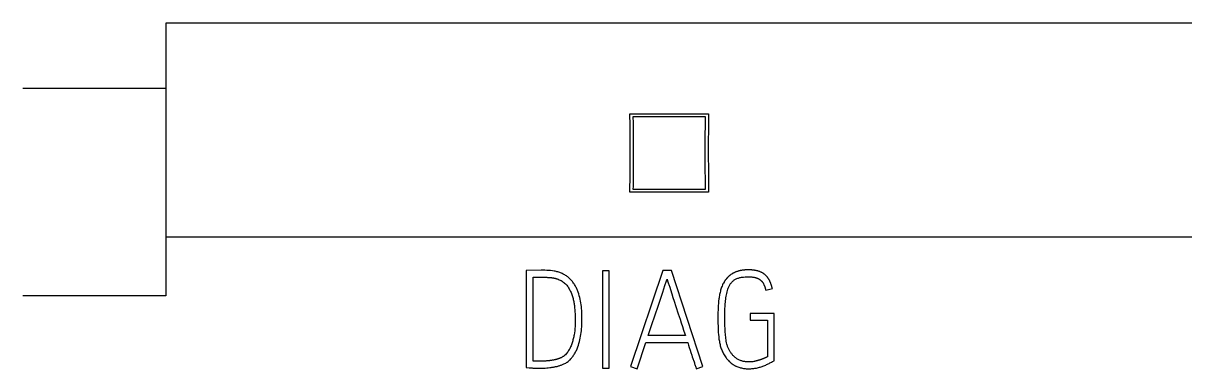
# Model space of a CAD drawing. Header units: inches. Extents: x 9000 to 22395, y 8106 to 17135.
# Drawn here: x 10300.83 to 10340.56, y 8427.59 to 8439.41 of the extents above; entities that cross this region are included whole.
import ezdxf

# ---------------------------------------------------------------- set-up
doc = ezdxf.new("R2010")
doc.units = ezdxf.units.IN
doc.header["$MEASUREMENT"] = 0
doc.layers.add('20000_FRONT_O', color=7, linetype='Continuous')
doc.layers.add('20500_FRONT_O_LABELING', color=7, linetype='Continuous')

msp = doc.modelspace()

# ---------------------------------------------------------------- linework, layer by layer
at = {"layer": '20000_FRONT_O', "linetype": 'Continuous'}
for p, q in [((10305.705, 8439.41), (10305.705, 8430.079)), ((10395.91, 8439.41), (10305.705, 8439.41)), ((10300.817, 8437.188), (10305.705, 8437.188)), ((10321.585, 8435.916), (10321.583, 8436.308)), ((10321.583, 8436.308), (10324.266, 8436.308)), ((10324.266, 8436.308), (10324.265, 8436.197)), ((10321.586, 8435.518), (10321.585, 8435.916)), ((10321.685, 8436.204), (10321.686, 8436.002)), ((10324.163, 8436.204), (10321.685, 8436.204)), ((10324.16, 8435.592), (10324.162, 8435.901)), ((10324.265, 8436.197), (10324.263, 8435.802)), ((10321.586, 8435.056), (10321.586, 8435.518)), ((10324.263, 8435.802), (10324.262, 8435.341)), ((10321.586, 8434.592), (10321.586, 8435.056)), ((10324.262, 8435.341), (10324.262, 8434.877)), ((10324.262, 8434.877), (10324.263, 8434.415)), ((10321.585, 8434.131), (10321.586, 8434.592)), ((10321.688, 8434.341), (10321.687, 8434.032)), ((10324.263, 8434.415), (10324.264, 8434.017)), ((10321.583, 8433.736), (10321.585, 8434.131)), ((10324.163, 8433.729), (10324.162, 8433.931)), ((10324.264, 8434.017), (10324.266, 8433.625)), ((10321.583, 8433.625), (10321.583, 8433.736)), ((10324.266, 8433.625), (10321.583, 8433.625)), ((10321.685, 8433.729), (10324.163, 8433.729)), ((10395.91, 8432.087), (10305.705, 8432.087)), ((10305.705, 8430.079), (10300.817, 8430.079))]:
    msp.add_line(p, q, dxfattribs=at)
for points in [[(10321.686, 8436.002), (10321.687, 8435.798), (10321.688, 8435.592), (10321.688, 8435.385), (10321.689, 8435.176), (10321.689, 8434.966), (10321.689, 8434.757), (10321.688, 8434.548), (10321.688, 8434.341)], [(10324.162, 8435.901), (10324.162, 8436.103), (10324.163, 8436.204)], [(10324.162, 8433.931), (10324.161, 8434.134), (10324.16, 8434.341), (10324.16, 8434.548), (10324.16, 8434.757), (10324.16, 8434.966), (10324.16, 8435.176), (10324.16, 8435.385), (10324.16, 8435.592)], [(10321.687, 8434.032), (10321.686, 8433.83), (10321.685, 8433.729)]]:
    msp.add_lwpolyline(points, dxfattribs=at)
at = {"layer": '20500_FRONT_O_LABELING', "linetype": 'Continuous'}
for p, q in [((10318.545, 8430.959), (10318.036, 8430.954)), ((10318.036, 8430.954), (10318.036, 8427.635)), ((10318.272, 8427.852), (10318.272, 8430.718)), ((10318.272, 8430.718), (10318.637, 8430.718)), ((10320.639, 8430.936), (10320.639, 8427.612)), ((10320.87, 8430.936), (10320.639, 8430.936)), ((10320.87, 8427.612), (10320.87, 8430.936)), ((10322.705, 8430.949), (10321.6, 8427.663)), ((10323.001, 8430.949), (10322.705, 8430.949)), ((10324.078, 8427.663), (10323.001, 8430.949)), ((10322.707, 8430.212), (10322.744, 8430.322)), ((10322.744, 8430.322), (10322.78, 8430.433)), ((10322.78, 8430.433), (10322.835, 8430.598)), ((10322.835, 8430.598), (10322.853, 8430.653)), ((10322.853, 8430.653), (10322.87, 8430.6)), ((10322.87, 8430.6), (10322.892, 8430.534)), ((10322.892, 8430.534), (10322.921, 8430.441)), ((10326.227, 8430.274), (10326.453, 8430.33)), ((10322.52, 8429.662), (10322.614, 8429.937)), ((10322.614, 8429.937), (10322.67, 8430.102)), ((10322.67, 8430.102), (10322.707, 8430.212)), ((10323.013, 8430.153), (10323.053, 8430.029)), ((10323.053, 8430.029), (10323.094, 8429.905)), ((10323.094, 8429.905), (10323.155, 8429.719)), ((10322.408, 8429.332), (10322.464, 8429.497)), ((10322.464, 8429.497), (10322.52, 8429.662)), ((10323.155, 8429.719), (10323.236, 8429.471)), ((10325.696, 8429.479), (10325.696, 8429.248)), ((10326.514, 8429.479), (10325.696, 8429.479)), ((10326.514, 8427.866), (10326.514, 8429.479)), ((10322.298, 8429.001), (10322.353, 8429.167)), ((10322.353, 8429.167), (10322.408, 8429.332)), ((10323.236, 8429.471), (10323.297, 8429.284)), ((10323.297, 8429.284), (10323.337, 8429.16)), ((10323.337, 8429.16), (10323.377, 8429.036)), ((10325.696, 8429.248), (10326.283, 8429.248)), ((10326.283, 8429.248), (10326.283, 8428)), ((10322.206, 8428.726), (10322.298, 8429.001)), ((10323.477, 8428.726), (10322.206, 8428.726)), ((10323.377, 8429.036), (10323.418, 8428.912)), ((10321.823, 8427.589), (10322.127, 8428.49)), ((10322.127, 8428.49), (10323.556, 8428.49)), ((10323.556, 8428.49), (10323.583, 8428.402)), ((10323.583, 8428.402), (10323.611, 8428.315)), ((10323.611, 8428.315), (10323.639, 8428.227)), ((10323.639, 8428.227), (10323.667, 8428.14)), ((10323.667, 8428.14), (10323.696, 8428.053)), ((10323.696, 8428.053), (10323.715, 8427.995)), ((10323.715, 8427.995), (10323.735, 8427.937)), ((10318.512, 8427.848), (10318.466, 8427.847)), ((10318.534, 8427.848), (10318.512, 8427.848)), ((10318.557, 8427.848), (10318.534, 8427.848)), ((10318.58, 8427.849), (10318.557, 8427.848)), ((10318.603, 8427.849), (10318.58, 8427.849)), ((10318.626, 8427.85), (10318.603, 8427.849)), ((10318.649, 8427.851), (10318.626, 8427.85)), ((10318.671, 8427.852), (10318.649, 8427.851)), ((10320.639, 8427.612), (10320.87, 8427.612)), ((10321.6, 8427.663), (10321.823, 8427.589)), ((10323.852, 8427.589), (10324.078, 8427.663)), ((10326.458, 8427.834), (10326.514, 8427.866))]:
    msp.add_line(p, q, dxfattribs=at)
for points in [[(10319.325, 8427.755), (10319.354, 8427.769), (10319.383, 8427.784), (10319.41, 8427.801), (10319.437, 8427.818), (10319.463, 8427.837), (10319.487, 8427.857), (10319.512, 8427.878), (10319.535, 8427.9), (10319.557, 8427.924), (10319.579, 8427.948), (10319.599, 8427.972), (10319.618, 8427.998), (10319.637, 8428.023), (10319.655, 8428.05), (10319.672, 8428.077), (10319.688, 8428.104), (10319.704, 8428.132), (10319.719, 8428.16), (10319.734, 8428.189), (10319.748, 8428.217), (10319.773, 8428.275), (10319.797, 8428.335), (10319.818, 8428.395), (10319.837, 8428.455), (10319.854, 8428.517), (10319.869, 8428.579), (10319.883, 8428.641), (10319.895, 8428.703), (10319.906, 8428.766), (10319.915, 8428.829), (10319.922, 8428.892), (10319.929, 8428.955), (10319.933, 8429.019), (10319.937, 8429.082), (10319.939, 8429.145), (10319.94, 8429.208), (10319.941, 8429.271), (10319.941, 8429.335), (10319.939, 8429.398), (10319.937, 8429.461), (10319.934, 8429.524), (10319.93, 8429.587), (10319.925, 8429.65), (10319.919, 8429.714), (10319.911, 8429.777), (10319.902, 8429.84), (10319.892, 8429.903), (10319.88, 8429.965), (10319.866, 8430.027), (10319.85, 8430.089), (10319.832, 8430.15), (10319.812, 8430.211), (10319.8, 8430.241), (10319.789, 8430.27), (10319.776, 8430.3), (10319.763, 8430.329), (10319.749, 8430.357), (10319.735, 8430.386), (10319.72, 8430.413), (10319.704, 8430.441), (10319.687, 8430.468), (10319.67, 8430.494), (10319.652, 8430.521), (10319.633, 8430.546), (10319.614, 8430.571), (10319.594, 8430.596), (10319.573, 8430.62), (10319.551, 8430.643), (10319.529, 8430.666), (10319.506, 8430.688), (10319.482, 8430.709), (10319.457, 8430.729), (10319.432, 8430.748), (10319.406, 8430.767), (10319.379, 8430.784), (10319.352, 8430.801), (10319.324, 8430.817), (10319.296, 8430.831), (10319.267, 8430.845), (10319.238, 8430.858), (10319.208, 8430.87), (10319.178, 8430.881), (10319.148, 8430.892), (10319.117, 8430.901), (10319.086, 8430.909), (10319.055, 8430.917), (10319.024, 8430.923), (10318.992, 8430.929), (10318.929, 8430.939), (10318.865, 8430.947), (10318.801, 8430.952), (10318.737, 8430.955), (10318.673, 8430.957), (10318.609, 8430.958), (10318.545, 8430.959)], [(10318.637, 8430.718), (10318.661, 8430.718), (10318.686, 8430.718), (10318.71, 8430.717), (10318.734, 8430.717), (10318.759, 8430.716), (10318.783, 8430.715), (10318.808, 8430.713), (10318.832, 8430.711), (10318.856, 8430.709), (10318.88, 8430.707), (10318.893, 8430.706), (10318.905, 8430.704), (10318.917, 8430.703), (10318.929, 8430.701), (10318.941, 8430.699), (10318.953, 8430.698), (10318.965, 8430.696), (10318.977, 8430.693), (10318.989, 8430.691), (10319.001, 8430.689), (10319.013, 8430.686), (10319.024, 8430.683), (10319.036, 8430.68), (10319.048, 8430.677), (10319.06, 8430.674), (10319.071, 8430.671), (10319.083, 8430.667), (10319.095, 8430.663)], [(10324.974, 8430.764), (10324.965, 8430.756), (10324.956, 8430.748), (10324.948, 8430.739), (10324.939, 8430.73), (10324.93, 8430.721), (10324.922, 8430.713), (10324.913, 8430.703), (10324.905, 8430.694), (10324.897, 8430.685), (10324.889, 8430.676), (10324.881, 8430.666), (10324.873, 8430.657), (10324.865, 8430.647), (10324.858, 8430.637), (10324.85, 8430.628), (10324.843, 8430.618), (10324.835, 8430.608), (10324.828, 8430.598), (10324.821, 8430.588), (10324.815, 8430.577), (10324.808, 8430.567), (10324.801, 8430.557)], [(10325.839, 8427.841), (10325.814, 8427.836), (10325.788, 8427.831), (10325.763, 8427.828), (10325.737, 8427.825), (10325.711, 8427.823), (10325.685, 8427.821), (10325.66, 8427.821), (10325.634, 8427.821), (10325.608, 8427.821), (10325.583, 8427.823), (10325.557, 8427.825), (10325.532, 8427.828), (10325.506, 8427.832), (10325.481, 8427.837), (10325.456, 8427.842), (10325.431, 8427.849), (10325.406, 8427.856), (10325.382, 8427.864), (10325.358, 8427.872), (10325.334, 8427.882), (10325.31, 8427.893), (10325.287, 8427.904), (10325.264, 8427.917), (10325.243, 8427.93), (10325.221, 8427.944), (10325.201, 8427.959), (10325.181, 8427.975), (10325.161, 8427.992), (10325.142, 8428.009), (10325.124, 8428.027), (10325.106, 8428.046), (10325.089, 8428.065), (10325.073, 8428.085), (10325.057, 8428.105), (10325.042, 8428.126), (10325.027, 8428.147), (10325.013, 8428.169), (10324.999, 8428.191), (10324.973, 8428.236), (10324.961, 8428.258), (10324.949, 8428.281), (10324.939, 8428.305), (10324.929, 8428.329), (10324.921, 8428.353), (10324.913, 8428.378), (10324.905, 8428.402), (10324.899, 8428.428), (10324.887, 8428.478), (10324.878, 8428.529), (10324.87, 8428.579), (10324.863, 8428.63), (10324.856, 8428.681), (10324.851, 8428.732), (10324.846, 8428.783), (10324.842, 8428.835), (10324.838, 8428.886), (10324.835, 8428.937), (10324.833, 8428.989), (10324.831, 8429.04), (10324.829, 8429.092), (10324.828, 8429.143), (10324.827, 8429.195), (10324.827, 8429.246), (10324.826, 8429.298), (10324.826, 8429.349), (10324.826, 8429.401), (10324.827, 8429.452), (10324.827, 8429.504), (10324.829, 8429.555), (10324.83, 8429.607), (10324.832, 8429.658), (10324.835, 8429.709), (10324.838, 8429.761), (10324.842, 8429.812), (10324.846, 8429.863), (10324.851, 8429.914), (10324.857, 8429.966), (10324.863, 8430.017), (10324.871, 8430.068), (10324.88, 8430.119), (10324.891, 8430.169), (10324.903, 8430.219), (10324.918, 8430.268), (10324.934, 8430.317), (10324.943, 8430.341), (10324.952, 8430.365), (10324.963, 8430.389), (10324.974, 8430.412), (10324.985, 8430.435), (10324.998, 8430.458), (10325.011, 8430.48), (10325.025, 8430.501), (10325.04, 8430.522), (10325.056, 8430.542), (10325.073, 8430.561), (10325.091, 8430.58), (10325.11, 8430.597), (10325.131, 8430.614), (10325.152, 8430.629), (10325.174, 8430.642), (10325.196, 8430.655), (10325.219, 8430.666), (10325.243, 8430.676), (10325.267, 8430.685), (10325.292, 8430.693), (10325.317, 8430.7), (10325.342, 8430.707), (10325.367, 8430.712), (10325.393, 8430.717), (10325.418, 8430.722), (10325.469, 8430.728), (10325.521, 8430.733), (10325.573, 8430.736), (10325.624, 8430.737), (10325.676, 8430.736), (10325.728, 8430.733), (10325.753, 8430.731), (10325.779, 8430.728), (10325.804, 8430.724), (10325.83, 8430.719), (10325.855, 8430.713), (10325.88, 8430.706)], [(10326.151, 8430.845), (10326.137, 8430.854), (10326.124, 8430.862), (10326.11, 8430.871), (10326.097, 8430.878), (10326.083, 8430.886), (10326.069, 8430.893), (10326.055, 8430.899), (10326.04, 8430.906), (10326.026, 8430.912), (10326.011, 8430.917), (10325.996, 8430.922), (10325.981, 8430.927), (10325.966, 8430.932), (10325.951, 8430.936), (10325.935, 8430.94), (10325.92, 8430.943), (10325.904, 8430.947), (10325.889, 8430.95), (10325.873, 8430.952), (10325.858, 8430.955), (10325.842, 8430.957), (10325.826, 8430.96), (10325.811, 8430.962), (10325.795, 8430.963), (10325.779, 8430.965), (10325.764, 8430.966), (10325.748, 8430.968), (10325.732, 8430.969), (10325.717, 8430.97), (10325.701, 8430.971), (10325.685, 8430.971), (10325.67, 8430.972), (10325.654, 8430.972), (10325.638, 8430.972), (10325.622, 8430.972), (10325.607, 8430.972), (10325.591, 8430.972), (10325.575, 8430.971), (10325.559, 8430.971), (10325.543, 8430.97), (10325.528, 8430.969), (10325.512, 8430.968), (10325.496, 8430.967), (10325.48, 8430.965), (10325.464, 8430.963), (10325.449, 8430.962), (10325.433, 8430.96), (10325.417, 8430.957), (10325.402, 8430.955), (10325.386, 8430.952), (10325.371, 8430.949), (10325.356, 8430.946), (10325.34, 8430.943), (10325.325, 8430.939), (10325.31, 8430.935), (10325.294, 8430.931), (10325.279, 8430.927), (10325.264, 8430.922), (10325.249, 8430.918), (10325.234, 8430.912), (10325.219, 8430.907), (10325.204, 8430.901), (10325.19, 8430.896), (10325.175, 8430.889), (10325.16, 8430.883), (10325.146, 8430.876), (10325.132, 8430.869), (10325.118, 8430.862), (10325.104, 8430.855), (10325.09, 8430.847), (10325.077, 8430.839), (10325.063, 8430.83), (10325.05, 8430.822), (10325.037, 8430.813), (10325.024, 8430.804), (10325.012, 8430.794), (10324.999, 8430.785), (10324.987, 8430.775), (10324.974, 8430.764)], [(10325.88, 8430.706), (10325.893, 8430.702), (10325.906, 8430.698), (10325.919, 8430.694), (10325.931, 8430.689), (10325.944, 8430.683), (10325.956, 8430.678), (10325.968, 8430.672), (10325.98, 8430.666), (10325.991, 8430.66), (10326.003, 8430.653), (10326.014, 8430.646), (10326.025, 8430.638), (10326.036, 8430.63), (10326.046, 8430.622), (10326.056, 8430.614), (10326.066, 8430.605), (10326.071, 8430.601), (10326.076, 8430.596), (10326.081, 8430.591), (10326.085, 8430.587), (10326.09, 8430.582), (10326.094, 8430.577), (10326.099, 8430.572), (10326.103, 8430.567), (10326.107, 8430.562), (10326.111, 8430.556), (10326.115, 8430.551), (10326.119, 8430.546), (10326.127, 8430.535), (10326.134, 8430.524), (10326.141, 8430.512), (10326.148, 8430.501), (10326.154, 8430.489), (10326.16, 8430.477), (10326.166, 8430.465), (10326.171, 8430.453), (10326.176, 8430.441), (10326.181, 8430.428), (10326.186, 8430.416), (10326.191, 8430.403), (10326.195, 8430.391), (10326.199, 8430.378), (10326.203, 8430.365), (10326.207, 8430.352), (10326.211, 8430.339), (10326.214, 8430.326), (10326.221, 8430.3), (10326.227, 8430.274)], [(10326.453, 8430.33), (10326.447, 8430.357), (10326.443, 8430.37), (10326.44, 8430.384), (10326.436, 8430.397), (10326.432, 8430.411), (10326.428, 8430.424), (10326.424, 8430.438), (10326.42, 8430.451), (10326.415, 8430.464), (10326.411, 8430.477), (10326.406, 8430.49), (10326.401, 8430.503), (10326.396, 8430.516), (10326.391, 8430.529), (10326.386, 8430.542), (10326.38, 8430.555), (10326.374, 8430.567), (10326.369, 8430.58), (10326.363, 8430.592), (10326.356, 8430.605), (10326.35, 8430.617), (10326.343, 8430.629), (10326.336, 8430.641), (10326.329, 8430.653), (10326.322, 8430.664), (10326.314, 8430.676), (10326.306, 8430.687), (10326.298, 8430.699), (10326.29, 8430.71), (10326.282, 8430.721), (10326.273, 8430.732), (10326.264, 8430.742), (10326.255, 8430.753), (10326.246, 8430.763), (10326.236, 8430.773), (10326.226, 8430.783), (10326.216, 8430.793), (10326.206, 8430.802), (10326.195, 8430.811), (10326.184, 8430.82), (10326.173, 8430.829), (10326.162, 8430.837), (10326.151, 8430.845)], [(10319.095, 8430.663), (10319.129, 8430.651), (10319.163, 8430.637), (10319.196, 8430.622), (10319.228, 8430.605), (10319.259, 8430.586), (10319.289, 8430.566), (10319.318, 8430.545), (10319.346, 8430.522), (10319.372, 8430.498), (10319.397, 8430.472), (10319.42, 8430.444), (10319.442, 8430.416), (10319.463, 8430.387), (10319.483, 8430.357), (10319.502, 8430.326), (10319.519, 8430.295), (10319.536, 8430.263), (10319.552, 8430.23), (10319.567, 8430.197), (10319.58, 8430.164), (10319.593, 8430.13), (10319.605, 8430.096), (10319.616, 8430.062), (10319.626, 8430.028), (10319.635, 8429.993), (10319.644, 8429.959), (10319.652, 8429.924), (10319.659, 8429.889), (10319.665, 8429.854), (10319.671, 8429.819), (10319.676, 8429.783), (10319.681, 8429.748), (10319.689, 8429.677), (10319.695, 8429.606), (10319.7, 8429.534), (10319.704, 8429.463), (10319.706, 8429.391), (10319.708, 8429.32), (10319.709, 8429.249), (10319.708, 8429.177), (10319.707, 8429.106), (10319.703, 8429.034), (10319.698, 8428.963), (10319.691, 8428.892), (10319.682, 8428.821), (10319.671, 8428.751), (10319.665, 8428.716), (10319.658, 8428.681), (10319.65, 8428.646), (10319.642, 8428.611), (10319.633, 8428.576), (10319.624, 8428.541), (10319.614, 8428.507), (10319.603, 8428.473), (10319.592, 8428.439), (10319.579, 8428.405), (10319.566, 8428.372), (10319.552, 8428.339), (10319.537, 8428.307), (10319.52, 8428.275), (10319.503, 8428.243), (10319.485, 8428.212), (10319.465, 8428.182), (10319.444, 8428.153), (10319.422, 8428.124), (10319.398, 8428.097), (10319.373, 8428.071), (10319.347, 8428.047), (10319.32, 8428.024), (10319.306, 8428.014), (10319.291, 8428.003), (10319.276, 8427.994), (10319.26, 8427.984), (10319.245, 8427.976), (10319.229, 8427.967)], [(10322.921, 8430.441), (10322.93, 8430.415), (10323.013, 8430.153)], [(10324.801, 8430.557), (10324.781, 8430.523), (10324.763, 8430.489), (10324.747, 8430.455), (10324.732, 8430.42), (10324.718, 8430.384), (10324.706, 8430.348), (10324.694, 8430.312), (10324.684, 8430.276), (10324.674, 8430.239), (10324.665, 8430.202), (10324.656, 8430.165), (10324.649, 8430.128), (10324.642, 8430.09), (10324.635, 8430.052), (10324.629, 8430.015), (10324.624, 8429.977), (10324.615, 8429.901), (10324.608, 8429.825), (10324.602, 8429.749), (10324.598, 8429.672), (10324.594, 8429.596), (10324.592, 8429.52), (10324.591, 8429.443), (10324.591, 8429.367), (10324.591, 8429.291), (10324.592, 8429.214), (10324.593, 8429.138), (10324.594, 8429.061), (10324.596, 8428.985), (10324.6, 8428.908), (10324.604, 8428.832), (10324.61, 8428.756), (10324.618, 8428.68), (10324.622, 8428.642), (10324.627, 8428.604), (10324.633, 8428.566), (10324.639, 8428.528), (10324.646, 8428.491), (10324.654, 8428.453), (10324.663, 8428.416), (10324.673, 8428.379), (10324.683, 8428.342), (10324.694, 8428.305), (10324.707, 8428.269), (10324.72, 8428.234), (10324.735, 8428.198), (10324.75, 8428.164), (10324.767, 8428.13), (10324.785, 8428.096), (10324.804, 8428.063), (10324.824, 8428.031), (10324.845, 8427.999), (10324.868, 8427.968)], [(10323.418, 8428.912), (10323.458, 8428.788), (10323.477, 8428.726)], [(10319.036, 8427.903), (10319.019, 8427.899), (10319.002, 8427.896), (10318.985, 8427.892), (10318.968, 8427.888), (10318.95, 8427.885), (10318.933, 8427.882), (10318.916, 8427.879), (10318.898, 8427.876), (10318.881, 8427.873), (10318.864, 8427.87), (10318.846, 8427.868), (10318.829, 8427.866), (10318.811, 8427.864), (10318.794, 8427.862), (10318.776, 8427.86), (10318.759, 8427.858), (10318.741, 8427.857), (10318.724, 8427.855), (10318.706, 8427.854), (10318.689, 8427.853), (10318.671, 8427.852)], [(10319.229, 8427.967), (10319.222, 8427.964), (10319.214, 8427.961), (10319.207, 8427.958), (10319.2, 8427.955), (10319.193, 8427.952), (10319.186, 8427.95), (10319.179, 8427.947), (10319.171, 8427.944), (10319.164, 8427.941), (10319.157, 8427.939), (10319.15, 8427.936), (10319.142, 8427.934), (10319.135, 8427.931), (10319.128, 8427.929), (10319.12, 8427.926), (10319.113, 8427.924), (10319.105, 8427.922), (10319.098, 8427.92), (10319.091, 8427.918), (10319.083, 8427.915), (10319.076, 8427.913), (10319.068, 8427.911), (10319.061, 8427.91), (10319.036, 8427.903)], [(10323.735, 8427.937), (10323.744, 8427.908), (10323.754, 8427.879), (10323.775, 8427.821)], [(10324.868, 8427.968), (10324.888, 8427.942), (10324.909, 8427.916), (10324.93, 8427.891), (10324.952, 8427.867), (10324.975, 8427.843), (10324.999, 8427.821), (10325.023, 8427.799), (10325.048, 8427.778), (10325.074, 8427.758), (10325.087, 8427.748), (10325.1, 8427.739), (10325.114, 8427.73), (10325.128, 8427.722), (10325.141, 8427.713), (10325.155, 8427.705), (10325.17, 8427.698), (10325.184, 8427.69), (10325.199, 8427.683), (10325.213, 8427.677), (10325.243, 8427.664), (10325.274, 8427.652), (10325.304, 8427.642), (10325.335, 8427.632), (10325.366, 8427.624), (10325.398, 8427.616), (10325.43, 8427.609), (10325.462, 8427.603), (10325.494, 8427.599), (10325.526, 8427.595), (10325.559, 8427.592), (10325.591, 8427.59), (10325.624, 8427.589), (10325.656, 8427.589), (10325.689, 8427.589), (10325.721, 8427.591), (10325.754, 8427.593), (10325.786, 8427.596), (10325.818, 8427.599), (10325.85, 8427.604), (10325.882, 8427.609), (10325.914, 8427.615), (10325.946, 8427.622), (10325.978, 8427.63), (10326.009, 8427.639), (10326.04, 8427.648), (10326.071, 8427.659), (10326.102, 8427.669), (10326.132, 8427.681), (10326.163, 8427.692), (10326.193, 8427.705), (10326.224, 8427.717), (10326.253, 8427.73), (10326.283, 8427.744), (10326.313, 8427.758), (10326.342, 8427.772), (10326.372, 8427.787), (10326.401, 8427.802), (10326.429, 8427.818), (10326.458, 8427.834)], [(10326.021, 8427.889), (10326.014, 8427.887), (10326.006, 8427.885), (10325.999, 8427.882), (10325.991, 8427.88), (10325.984, 8427.878), (10325.976, 8427.875), (10325.969, 8427.873), (10325.961, 8427.871), (10325.954, 8427.869), (10325.946, 8427.867), (10325.931, 8427.863), (10325.916, 8427.859), (10325.9, 8427.855), (10325.885, 8427.851), (10325.87, 8427.848), (10325.854, 8427.844), (10325.839, 8427.841)], [(10326.283, 8428), (10326.276, 8427.997), (10326.27, 8427.993), (10326.263, 8427.99), (10326.256, 8427.986), (10326.243, 8427.98), (10326.23, 8427.973), (10326.216, 8427.966), (10326.203, 8427.96), (10326.189, 8427.954), (10326.175, 8427.947), (10326.162, 8427.941), (10326.148, 8427.935), (10326.134, 8427.93), (10326.12, 8427.924), (10326.106, 8427.919), (10326.092, 8427.914), (10326.078, 8427.908), (10326.064, 8427.904), (10326.05, 8427.899), (10326.036, 8427.894), (10326.021, 8427.889)], [(10318.036, 8427.635), (10318.047, 8427.634), (10318.129, 8427.626)], [(10318.129, 8427.626), (10318.14, 8427.625), (10318.233, 8427.617)], [(10318.233, 8427.617), (10318.258, 8427.614), (10318.283, 8427.612), (10318.308, 8427.61), (10318.334, 8427.609), (10318.359, 8427.608), (10318.384, 8427.607), (10318.409, 8427.606), (10318.435, 8427.606), (10318.46, 8427.606), (10318.485, 8427.606), (10318.511, 8427.606), (10318.536, 8427.606), (10318.561, 8427.607), (10318.586, 8427.608), (10318.637, 8427.611), (10318.687, 8427.614), (10318.738, 8427.618), (10318.788, 8427.623), (10318.838, 8427.629), (10318.889, 8427.635), (10318.914, 8427.639), (10318.939, 8427.643), (10318.963, 8427.647), (10318.988, 8427.651), (10319.013, 8427.656), (10319.038, 8427.661), (10319.062, 8427.666), (10319.087, 8427.672), (10319.111, 8427.678), (10319.136, 8427.685), (10319.16, 8427.692), (10319.184, 8427.699), (10319.208, 8427.707), (10319.232, 8427.716), (10319.255, 8427.725), (10319.279, 8427.734), (10319.302, 8427.744), (10319.325, 8427.755)], [(10318.466, 8427.847), (10318.375, 8427.847), (10318.363, 8427.847), (10318.352, 8427.848), (10318.34, 8427.848), (10318.329, 8427.848), (10318.317, 8427.849), (10318.306, 8427.849), (10318.295, 8427.85), (10318.283, 8427.851), (10318.272, 8427.852)], [(10323.775, 8427.821), (10323.785, 8427.792), (10323.795, 8427.763), (10323.805, 8427.734), (10323.814, 8427.705), (10323.824, 8427.676), (10323.833, 8427.647), (10323.843, 8427.618), (10323.852, 8427.589)]]:
    msp.add_lwpolyline(points, dxfattribs=at)

doc.saveas('drawing.dxf')
